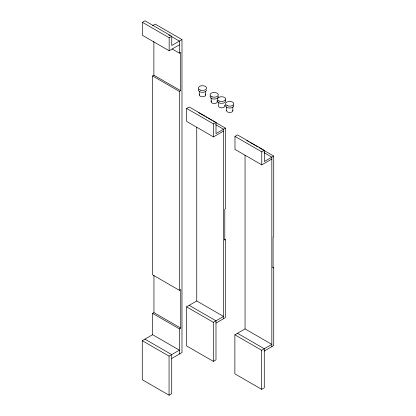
<?xml version="1.0" encoding="UTF-8"?>
<svg xmlns="http://www.w3.org/2000/svg" width="416" height="416" viewBox="0 0 416 416"><rect width="100%" height="100%" fill="white"/><g stroke="black" fill="none" stroke-linecap="round" stroke-linejoin="round"><path stroke-width="0.62" d="M142.267 340.673L142.267 379.73L169.062 395.2L171.714 393.671L171.714 354.614L179.384 350.163L152.604 334.703L142.267 340.673L169.062 356.148L171.714 354.614L144.914 339.144M171.574 36.592L179.384 41.096L171.751 45.531L171.751 36.27L144.96 20.8L142.376 22.292L142.376 35.292L169.166 50.762L179.384 44.85L179.384 41.096L181.984 39.593L155.204 24.133L152.604 25.652M152.604 334.703L152.604 313.409L153.956 312.629L180.736 328.089L180.736 289.536L179.384 290.316L152.604 274.856L152.604 75.946L153.878 75.208L180.658 90.672L180.658 52.411L179.384 53.149L172.13 48.958M153.878 75.208L153.878 41.491M153.956 312.629L153.956 275.361M169.062 395.2L169.062 356.148M169.166 50.762L169.166 37.757L171.751 36.27M171.714 358.488L179.384 354.037L179.384 328.869L180.736 328.089M179.384 290.316L179.384 91.406L180.658 90.672M179.384 53.149L179.384 44.85M181.984 39.593L181.979 352.55L179.384 354.037M223.532 131.092L213.476 136.911L186.685 121.446L186.685 108.441L189.228 106.974L216.018 122.439L216.018 133.583L225.436 128.133L225.436 208.827L224.791 209.201L224.791 240.12L225.441 239.746L225.441 317.6L215.982 323.081M271.83 159.037L261.768 164.856L234.978 149.391L234.978 136.386L237.52 134.919L264.311 150.384L264.311 161.533L273.728 156.078L273.728 236.777L273.088 237.146L273.088 268.065L273.733 267.696L273.733 345.545L264.28 351.031M186.685 108.441L213.476 123.911L216.018 122.439M234.978 136.386L261.768 151.856L264.311 150.384M186.576 306.852L196.752 300.971L223.532 316.43L213.372 322.322L186.576 306.852L186.576 345.904L213.372 361.374L215.982 359.871L215.982 320.814L189.181 305.344M234.868 334.797L245.05 328.916L271.83 344.38L261.669 350.267L234.868 334.797L234.868 373.849L261.669 389.324L264.28 387.816L264.28 348.759L237.479 333.289M168.782 34.986L169.9 35.625M142.376 22.292L169.166 37.757M152.604 75.946L179.384 91.406M198.656 112.674L204.792 116.215M205.91 116.86L207.022 117.504M208.14 118.149L212.046 120.406M213.164 121.046L225.436 128.133M246.953 140.618L248.622 141.586M249.74 142.23L258.107 147.061M259.225 147.706L273.728 156.078M215.722 124.722L223.532 129.23L223.532 318.703M264.02 152.667L271.83 157.18L271.83 346.648M224.323 239.106L225.441 239.746M272.62 267.051L273.733 267.696M152.604 313.409L179.384 328.869M261.768 151.856L261.768 164.856M261.669 350.267L261.669 389.324M245.05 155.241L245.05 328.916M232.856 106.902L232.856 110.718M226.668 106.902L226.668 110.718M218.561 102.216L218.561 106.033A3.094 1.784 0 0 0 222.451 107.76A3.094 1.784 0 0 0 224.328 105.139M213.476 123.911L213.476 136.911M213.372 322.322L213.372 361.374M211.162 97.947L211.162 101.764M205.655 91.192L205.655 95.009M199.467 91.192L199.467 95.009M196.752 127.296L196.752 300.971M225.202 99.871A4.103 2.366 0 0 1 221.931 103.329A4.103 2.366 0 0 1 217.651 100.261M232.752 110.256A3.094 1.784 0 0 1 229.762 112.502A3.094 1.784 0 0 1 226.777 110.256M233.683 105.134A4.103 2.366 0 0 1 229.507 108.02A4.103 2.366 0 0 1 225.763 104.941M216.934 100.87A3.094 1.784 0 0 1 214.256 103.548A3.094 1.784 0 0 1 211.578 100.87M218.171 96.179A4.103 2.366 0 0 1 214.001 99.065A4.103 2.366 0 0 1 210.257 95.992M205.239 94.12A3.094 1.784 0 0 1 202.966 96.782A3.094 1.784 0 0 1 199.571 94.552M206.575 90.043A4.103 2.366 0 0 1 201.77 92.279A4.103 2.366 0 0 1 198.562 89.237M219.372 101.098A4.103 2.366 0 0 0 225.664 99.195A4.103 2.366 0 0 0 219.664 96.996A4.103 2.366 0 0 0 219.372 101.098M227.479 105.778A4.103 2.366 0 0 0 233.776 103.875A4.103 2.366 0 0 0 227.776 101.681A4.103 2.366 0 0 0 227.479 105.778M211.973 96.824A4.103 2.366 0 0 0 218.27 94.926A4.103 2.366 0 0 0 212.269 92.726A4.103 2.366 0 0 0 211.973 96.824M200.278 90.074A4.103 2.366 0 0 0 206.575 88.171A4.103 2.366 0 0 0 200.574 85.977A4.103 2.366 0 0 0 200.278 90.074"/></g></svg>
